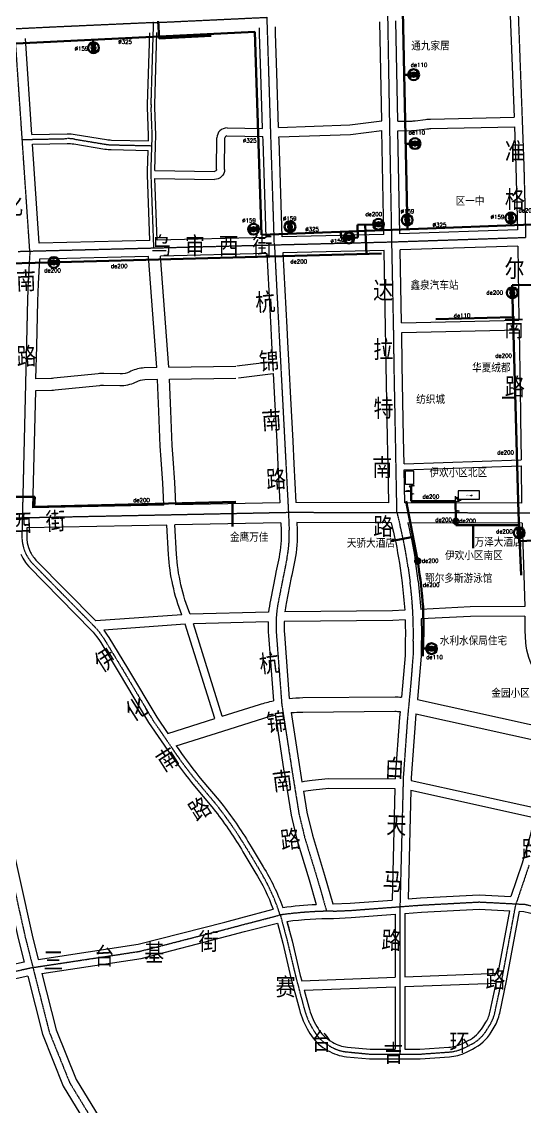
# Model space of a CAD drawing. Header units: millimetres. Extents: x 429861 to 37403537, y 4398138 to 8816131.
# Drawn here: x 439151 to 440408, y 4402513 to 4405225 of the extents above; entities that cross this region are included whole.
import ezdxf

# ---------------------------------------------------------------- set-up
doc = ezdxf.new("R2010")
doc.units = ezdxf.units.MM
doc.linetypes.add('CENTER', pattern=[2, 1.25, -0.25, 0.25, -0.25])
for name, color, linetype in [('中心线', 55, 'CENTER'), ('路名', 21, 'Continuous'), ('路网', 253, 'Continuous')]:
    doc.layers.add(name, color=color, linetype=linetype)
for name, color, linetype, lineweight in [('燃气周边建筑', 211, 'Continuous', 30), ('燃气标注(管)', 111, 'Continuous', 30), ('燃气标注(阀)', 2, 'Continuous', 30), ('燃气管(PE)', 5, 'Continuous', 100), ('燃气管(钢)', 1, 'Continuous', 100), ('燃气阀门(PE)', 6, 'Continuous', 50), ('燃气阀门(钢)', 3, 'Continuous', 50)]:
    doc.layers.add(name, color=color, linetype=linetype, lineweight=lineweight)
doc.styles.add('HZ', font='rs.shx', dxfattribs={"width": 0.8, "bigfont": 'hztxt.shx'})

# ---------------------------------------------------------------- blocks, each defined once
blk = doc.blocks.new('阀门钢')
at = {"layer": '燃气阀门(钢)'}
for p, q in [((-4.9, -2.8), (-4.9, 2.8)), ((-4.9, -2.8), (4.9, 2.8)), ((-4.9, 2.8), (4.9, -2.8)), ((4.9, 2.8), (4.9, -2.8))]:
    blk.add_line(p, q, dxfattribs=at)
for radius in [6.74, 2.47]:
    blk.add_circle((0, 0), radius, dxfattribs=at)
blk = doc.blocks.new('阀门PE')
at = {"layer": '燃气阀门(PE)'}
for p, q in [((-4.9, -2.8), (-4.9, 2.8)), ((-4.9, -2.8), (4.9, 2.8)), ((-4.9, 2.8), (4.9, -2.8)), ((4.9, 2.8), (4.9, -2.8))]:
    blk.add_line(p, q, dxfattribs=at)
for radius in [6.74, 2.47]:
    blk.add_circle((0, 0), radius, dxfattribs=at)

msp = doc.modelspace()

# ---------------------------------------------------------------- linework, layer by layer
for p, q in [((440104.7, 4404051.9), (440124.8, 4404051.9)), ((440107.5, 4404052.7), (440106.1, 4404051.2)), ((440123.7, 4404052.7), (440122.3, 4404051.2)), ((440124.5, 4404069.1), (440123.1, 4404067.7)), ((440123.1, 4404068.4), (440124.6, 4404068.4)), ((440124.5, 4404064.5), (440123.1, 4404063.1)), ((440123.1, 4404063.8), (440124.6, 4404063.8)), ((440123.8, 4404062.9), (440123.8, 4404069.2)), ((440232.6, 4404034.8), (440242, 4404034.8)), ((440234.4, 4404035.6), (440233.2, 4404034.1)), ((440233.8, 4404026.8), (440233.8, 4404039.5)), ((440237.7, 4404032), (440243.2, 4404032)), ((440237.7, 4404026.8), (440243.2, 4404026.7)), ((440241.1, 4404035.6), (440239.8, 4404034.1)), ((440241.1, 4404032.7), (440239.8, 4404031.2)), ((440241.1, 4404027.5), (440239.8, 4404026)), ((440240.5, 4404025.5), (440240.4, 4404033.2))]:
    msp.add_line(p, q)
msp.add_lwpolyline([(440109.3, 4404103.2), (440128.8, 4404103.2), (440128.8, 4404068.4), (440109.3, 4404068.4)], close=True)
at = {"lineweight": 30}
msp.add_lwpolyline([(440240.5, 4404032), (440293.7, 4404032), (440293.7, 4404053.3), (440240.5, 4404053.3)], close=True, dxfattribs=at)
msp.add_spline([(440119, 4404064.7), (440118.6, 4404064.2), (440119.2, 4404063.6), (440118.6, 4404063.2)], degree=3)
at = {"layer": '中心线'}
for p, q in [((440069.9, 4404967.9), (440065, 4405250.8)), ((440389.8, 4405266.7), (440400.6, 4404974.8)), ((439480.1, 4405222.7), (439229.3, 4405211.4)), ((439473.9, 4405017.7), (439480.1, 4405222.7)), ((439480.1, 4405222.7), (439763.5, 4405236)), ((439764.8, 4405194.8), (439763.5, 4405236)), ((439229.3, 4405211.4), (439133.3, 4405206.8)), ((439171.1, 4404651.1), (439133.3, 4405206.8)), ((439768, 4405096.4), (439764.8, 4405194.8)), ((439772.7, 4404948.2), (439768, 4405096.4)), ((439476.7, 4404941.2), (439473.9, 4405010.6)), ((440400.6, 4404974.8), (440404.6, 4404865.7)), ((439773.3, 4404929), (439772.7, 4404948.2)), ((440075.1, 4404674.1), (440069.9, 4404967.9)), ((439152.1, 4404930.6), (439264.2, 4404932.9)), ((439282.4, 4404931.6), (439360.5, 4404918.7)), ((439475.8, 4404915.2), (439476.7, 4404941.2)), ((439781.8, 4404666.7), (439773.3, 4404929)), ((439374.6, 4404917.4), (439475.8, 4404915.2)), ((439473.7, 4404851.3), (439475.8, 4404915.2)), ((440404.6, 4404865.7), (440404.7, 4404863.2)), ((439473.7, 4404850.7), (439473.7, 4404851.3)), ((439474, 4404843.1), (439473.7, 4404850.7)), ((439480.8, 4404659), (439474, 4404843.1)), ((440404.7, 4404863.2), (440409.2, 4404685.3)), ((440075.1, 4404674.1), (439781.8, 4404666.7)), ((440409.2, 4404685.3), (440075.1, 4404674.1)), ((440079.5, 4404460.1), (440075.1, 4404674.1)), ((439171.1, 4404651.1), (439141.8, 4404650.3)), ((439171.1, 4404651.1), (439166.5, 4404570.8)), ((439171.1, 4404651.1), (439166.5, 4404570.8)), ((439480.8, 4404659), (439171.1, 4404651.1)), ((439781.8, 4404666.7), (439480.8, 4404659)), ((439781.8, 4404666.7), (439792.6, 4404460.2)), ((439166.5, 4404570.8), (439165.1, 4404527.3)), ((439166.5, 4404570.8), (439165.1, 4404527.3)), ((439165.1, 4404527.3), (439162.5, 4404415)), ((439165.1, 4404527.3), (439162.5, 4404415)), ((439792.6, 4404460.2), (439794.5, 4404424.1)), ((440080.8, 4404367.1), (440079.5, 4404460.1)), ((439162.5, 4404415), (439160.1, 4404316.9)), ((439162.5, 4404415), (439160.1, 4404316.9)), ((439794.5, 4404424.1), (439797.7, 4404363.3)), ((439797.7, 4404363.3), (439801.9, 4404283.4)), ((440084.3, 4404185.8), (440080.8, 4404367.1)), ((439160, 4404311.6), (439152.2, 4403985)), ((439160, 4404311.6), (439152.2, 4403985)), ((439160.1, 4404316.9), (439160, 4404311.6)), ((439160.1, 4404316.9), (439160, 4404311.6)), ((439801.9, 4404283.4), (439807.5, 4404176.1)), ((440085.6, 4404112.3), (440084.3, 4404185.8)), ((439807.5, 4404176.1), (439810.5, 4404119.1)), ((439810.5, 4404119.1), (439816.8, 4403998.5)), ((440087.8, 4403997.9), (440085.6, 4404112.3)), ((439816.8, 4403998.5), (439522.2, 4403992.5)), ((440087.8, 4403997.9), (439816.8, 4403998.5)), ((439816.8, 4403998.5), (439816.9, 4403997.5)), ((439816.9, 4403997.5), (439818.6, 4403954.8)), ((440419.3, 4403997.2), (440087.8, 4403997.9)), ((440087.8, 4403997.9), (440095.4, 4403967.3)), ((439152.2, 4403985), (439067.4, 4403983.2)), ((439152.2, 4403985), (439151.2, 4403940.3)), ((439522.2, 4403992.5), (439152.2, 4403985)), ((439151.2, 4403940.3), (439151.3, 4403934.7)), ((439151.3, 4403934.7), (439151.5, 4403931)), ((439151.5, 4403931), (439152.8, 4403921.2)), ((439152.8, 4403921.2), (439154.3, 4403914.4)), ((439154.3, 4403914.4), (439156.2, 4403908)), ((439156.2, 4403908), (439157.9, 4403903.2)), ((439157.9, 4403903.2), (439159.5, 4403899.4)), ((439159.5, 4403899.4), (439162.2, 4403893.6)), ((439162.2, 4403893.6), (439163.8, 4403890.8)), ((439163.8, 4403890.8), (439166.1, 4403886.8)), ((439166.1, 4403886.8), (439167.5, 4403884.5)), ((439167.5, 4403884.5), (439169.9, 4403881)), ((439169.9, 4403881), (439172.1, 4403878.1)), ((439172.1, 4403878.1), (439177.4, 4403871.8)), ((439177.4, 4403871.8), (439333.2, 4403713.1)), ((439812.9, 4403883.4), (439805.4, 4403845.7)), ((440115.5, 4403862.3), (440120.5, 4403825.7)), ((439804.2, 4403840.1), (439791.5, 4403775.6)), ((439805.4, 4403845.7), (439804.2, 4403840.1)), ((440120.5, 4403825.7), (440120.6, 4403825)), ((439333.2, 4403713.1), (439338.4, 4403707.2)), ((439338.4, 4403707.2), (439343.8, 4403700.7)), ((439343.8, 4403700.7), (439348.1, 4403695)), ((439348.1, 4403695), (439354.6, 4403685.8)), ((439354.6, 4403685.8), (439358.2, 4403680)), ((439358.2, 4403680), (439404.8, 4403603.5)), ((439786.8, 4403693.2), (439800.2, 4403517.8)), ((440128.6, 4403676.9), (440127.9, 4403640.9)), ((440127.9, 4403640.9), (440121.7, 4403564.2)), ((439404.8, 4403603.5), (439477.7, 4403481)), ((440121.7, 4403564.2), (440114, 4403484.9)), ((439800.2, 4403517.8), (439801, 4403514)), ((439800.8, 4403515.3), (439825.5, 4403355.3)), ((439477.7, 4403481), (439533.1, 4403399.9)), ((440114, 4403484.9), (440103.5, 4403337)), ((439825.5, 4403355.1), (439843, 4403246.3)), ((439591.8, 4403322.6), (439634.8, 4403271.3)), ((440103.5, 4403337), (440095.2, 4403014.8)), ((439634.8, 4403271.3), (439644.3, 4403259)), ((439843, 4403246.3), (439857.3, 4403186.9)), ((439095.7, 4403224.3), (439159.3, 4402938.8)), ((439857.3, 4403186.9), (439888, 4403086.8)), ((439713.6, 4403157.5), (439743.4, 4403107.5)), ((440417.6, 4403117.6), (440385, 4403021)), ((439888, 4403086.8), (439912.1, 4403002.5)), ((440148, 4403017.9), (440293.2, 4403025.7)), ((440293.2, 4403025.7), (440385, 4403021)), ((440349.8, 4402831), (440385, 4403021)), ((440385, 4403021), (440407.3, 4403019.8)), ((440407.3, 4403019.8), (440482, 4403002.1)), ((439702.6, 4402968.9), (439796.1, 4402993.2)), ((439796.5, 4402993.3), (439814.5, 4402925.6)), ((439928.8, 4403002.8), (439972.4, 4403004.6)), ((439972.4, 4403004.6), (440148, 4403017.9)), ((440095.2, 4403014.8), (440095.2, 4402645.6)), ((439662.1, 4402958.1), (439702.6, 4402968.9)), ((439159.3, 4402938.8), (439178.8, 4402861.6)), ((439445.4, 4402902.4), (439662.1, 4402958.1)), ((439814.5, 4402925.6), (439834.9, 4402839.4)), ((439178.8, 4402862), (439445.4, 4402902.4)), ((439178.8, 4402861.6), (438758.4, 4402768.9)), ((439178.8, 4402861.6), (439219.6, 4402700.5)), ((439834.9, 4402839.4), (439855.8, 4402760.1)), ((440332.6, 4402750.4), (440349.8, 4402831)), ((439219.6, 4402700.5), (439270.6, 4402574)), ((439877.4, 4402708.6), (439880.7, 4402703.1)), ((440312.6, 4402706.7), (440320.4, 4402719.5)), ((439914.9, 4402668.7), (439920.9, 4402665)), ((440254.9, 4402660.7), (440271.1, 4402668.7)), ((439963.1, 4402651.1), (440020.1, 4402645.6)), ((440020.1, 4402645.6), (440145.6, 4402645.6)), ((440145.6, 4402645.6), (440218, 4402650.8)), ((439270.6, 4402574), (439365, 4402418.8))]:
    msp.add_line(p, q, dxfattribs=at)
for centre, radius, start, end in [((439573.8, 4405014.7), 100, 178.2587, 182.3218), ((439266.2, 4404832.9), 100, 80.6638, 91.1436), ((439376.8, 4405017.4), 100, 260.6638, 268.752), ((439518.9, 4403942.7), 300, 348.6042, 2.3196), ((439124.7, 4403727), 1000, 7.7751, 13.9051), ((439128.8, 4403696.6), 1000, 358.8719, 7.3772), ((440085.8, 4403717.4), 300, 168.819, 184.6328), ((440346.3, 4403955.7), 985, 214.3537, 220.0017), ((438842, 4402637.3), 1015, 30.8283, 37.7714), ((439305.6, 4402836.3), 515, 17.7422, 31.7819), ((439934.8, 4401991), 1011.8, 90.3385, 97.8787), ((440049.2, 4402811.1), 200, 194.7607, 210.8), ((440234.8, 4402771.3), 100, 328.8452, 347.9412), ((439966.6, 4402754.3), 100, 210.8, 238.8582), ((440227, 4402758.4), 100, 296.1309, 328.8452), ((439972.6, 4402750.6), 100, 238.8582, 264.526), ((440210.9, 4402750.5), 100, 274.0755, 296.1309)]:
    msp.add_arc(centre, radius, start, end, dxfattribs=at)
at = {"layer": '燃气管(PE)'}
for p, q in [((440113, 4404743), (440100.8, 4405328.8)), ((439493.9, 4405183), (439491.9, 4405226.1)), ((439493.9, 4405183), (439623.7, 4405189.4)), ((440115.9, 4405092.3), (440105.7, 4405092.1)), ((440119.5, 4404920.2), (440109.3, 4404920)), ((439988.9, 4404717.3), (440028.1, 4404718.5)), ((439990.4, 4404685.6), (439988.9, 4404717.3)), ((440008.5, 4404717.9), (440012.1, 4404644.5)), ((440372.7, 4404721.4), (440372.9, 4404716.2)), ((439981.3, 4404685.2), (439990.4, 4404685.6)), ((439217.5, 4404623.3), (439082.5, 4404619.7)), ((439244.4, 4404624), (440049.6, 4404645.6)), ((440375.3, 4404566.7), (440434.9, 4404567.8)), ((440375.3, 4404566.7), (440375.5, 4404561.3)), ((440376.2, 4404534.3), (440390.9, 4403997.9)), ((440184.8, 4404481.4), (440377.5, 4404486.7)), ((440350.3, 4404284.9), (440383, 4404285.8)), ((440123.1, 4404063.8), (440119, 4404063.8)), ((440123.1, 4404063.8), (440122.9, 4404027.4)), ((439183.3, 4404038), (439121.8, 4404038)), ((439183.3, 4404038), (439182.1, 4404013)), ((439182.1, 4404013), (439685.7, 4404025.5)), ((439677, 4403963.9), (439677, 4404025.3)), ((440111.1, 4404027.4), (440138.4, 4403883.9)), ((440233.8, 4404026.8), (440122.9, 4404027.4)), ((440234.5, 4403983.7), (440233.8, 4404026.8)), ((440390.9, 4403997.9), (440392.6, 4403961.6)), ((440234.8, 4403967.4), (440234.7, 4403970.2)), ((440234.8, 4403967.4), (440392.3, 4403967.4)), ((440278.1, 4403909.8), (440278, 4403967.4)), ((440072.1, 4403927.2), (440127.9, 4403937.7)), ((440393.8, 4403934.7), (440397.9, 4403842.5)), ((440449.1, 4403929.4), (440394.1, 4403926.9)), ((440152.9, 4403763.3), (440154.2, 4403704.3)), ((440154.2, 4403704.3), (440152.1, 4403640.2)), ((440160.6, 4403659.1), (440152.7, 4403659.3))]:
    msp.add_line(p, q, dxfattribs=at)
msp.add_arc((438862.1, 4403669.5), 1294.2, 4.1591, 8.9476, dxfattribs=at)
at = {"layer": '燃气管(钢)'}
for p, q in [((438740.7, 4405151.6), (439732.5, 4405199.6)), ((439732.5, 4405199.6), (439749.8, 4404692.6)), ((439329.4, 4405173.4), (439329.1, 4405180.1)), ((439743.1, 4404707.1), (439749.3, 4404707.3)), ((439749.8, 4404692.6), (440447.3, 4404719.1)), ((440113.9, 4404716.1), (440114.3, 4404706.4)), ((439821.2, 4404699.2), (439821.4, 4404695.3)), ((439948.3, 4404684), (439947.5, 4404700.1)), ((439954.3, 4404684.2), (439948.3, 4404684))]:
    msp.add_line(p, q, dxfattribs=at)
at = {"layer": '路网', "ltscale": 2, "const_width": 0.00001}
for points in [[(439784.3, 4405212), (440045.4, 4405224.8)], [(439470.3, 4405197.2), (439230.4, 4405186.4), (439160, 4405183)], [(439488.4, 4405198.1), (439744.3, 4405210)]]:
    msp.add_lwpolyline(points, dxfattribs=at)
at = {"layer": '路网'}
for points in [[(440049.8, 4404977.4), (440045.4, 4405224.8)], [(440089.8, 4404976.2), (440085.4, 4405226.8)], [(440370.8, 4405240.8), (440380.2, 4404986.4)], [(439792.3, 4404961), (439788, 4405097), (439784.8, 4405195.4), (439784.3, 4405212)], [(439176.3, 4404943.1), (439160, 4405183)], [(439792.3, 4404961), (439970.1, 4404967.4), (440049.8, 4404977.4)], [(439663.5, 4404959.5), (439752.4, 4404958.5)], [(439793.1, 4404937), (439972, 4404943.5), (440050.2, 4404953.3)], [(440054.7, 4404693.6), (440050.2, 4404953.3)], [(440094.7, 4404694.8), (440090.2, 4404952.2)], [(440381.1, 4404962.4), (440384.7, 4404865.1), (440384.7, 4404862.7)], [(439194.7, 4404671.7), (439177.9, 4404919.1)], [(439637.3, 4404855.9), (439638.2, 4404934.8)], [(439657.3, 4404855.7), (439658.2, 4404934.5)], [(439663.2, 4404939.5), (439753, 4404938.5)], [(439761.1, 4404686.1), (439753.4, 4404928.4), (439753, 4404938.5)], [(439801.1, 4404687.2), (439793.3, 4404929.6), (439793.1, 4404937)], [(439465, 4404842.8), (439464.7, 4404850.7), (439464.7, 4404851.6), (439466.4, 4404903.4)], [(439482.8, 4404853), (439484.8, 4404914.9)], [(439471.1, 4404678.7), (439465, 4404842.8)], [(439482.8, 4404853), (439632.3, 4404851)], [(440384.7, 4404862.7), (440388.7, 4404704.6)], [(439483.3, 4404833), (439632, 4404831)], [(439489.1, 4404679.2), (439483.3, 4404833)], [(440388.7, 4404704.6), (440094.7, 4404694.8)], [(439471.1, 4404678.7), (439194.7, 4404671.7)], [(439761.1, 4404686.1), (439489.1, 4404679.2)], [(440054.7, 4404693.6), (439801.1, 4404687.2)], [(440055.5, 4404653.6), (439802.8, 4404647.2)], [(439802.8, 4404647.2), (439812.6, 4404461.2), (439814.5, 4404425.2), (439817.7, 4404364.3)], [(440059.5, 4404459.7), (440055.5, 4404653.6)], [(440389.5, 4404664.6), (440095.5, 4404654.8)], [(440099.2, 4404472.6), (440095.5, 4404654.8)], [(440389.5, 4404664.6), (440392.4, 4404479.3)], [(439195, 4404631.7), (439191.5, 4404569.7), (439190.1, 4404526.6), (439187.4, 4404414.4), (439185.5, 4404332.6)], [(439467.3, 4404638.6), (439195, 4404631.7)], [(439488.5, 4404361.3), (439467.3, 4404638.6)], [(439762.8, 4404646.2), (439497.4, 4404639.4)], [(439518.5, 4404362.2), (439497.4, 4404639.4)], [(439762.8, 4404646.2), (439772.6, 4404459.1), (439774.5, 4404423.1), (439777, 4404375.9)], [(440065.6, 4404111.9), (440064.3, 4404185.4), (440060.8, 4404366.8), (440059.5, 4404459.8)], [(440099.2, 4404472.6), (440392.4, 4404479.3)], [(440099.6, 4404448.6), (440392.8, 4404455.3)], [(440105.5, 4404120.4), (440104.3, 4404186.1), (440100.8, 4404367.4), (440099.6, 4404448.6)], [(440392.8, 4404455.3), (440396.1, 4404248.8), (440396.3, 4404234.3)], [(439688.3, 4404365), (439777, 4404375.9)], [(439518.5, 4404362.2), (439685.1, 4404364.8)], [(439817.7, 4404364.3), (439821.8, 4404284.5), (439827.5, 4404177.1), (439830.5, 4404120.1), (439835.6, 4404023.5)], [(439505.9, 4404017.2), (439504.9, 4404037), (439503.2, 4404071.9), (439499.1, 4404131.1), (439496.2, 4404164.6), (439493.1, 4404251.5), (439490.2, 4404331.4)], [(439520.1, 4404332.3), (439685.5, 4404334.8)], [(439535.9, 4404017.8), (439534.9, 4404038.5), (439533.2, 4404073.6), (439529, 4404133.5), (439526.2, 4404166.4), (439523, 4404252.6), (439520.1, 4404332.3)], [(439691.9, 4404335.2), (439778.6, 4404345.8)], [(439778.6, 4404345.8), (439781.9, 4404282.4), (439787.5, 4404175), (439790.5, 4404118), (439795.5, 4404023.1)], [(439184.8, 4404302.6), (439177.8, 4404010.5)], [(440396.3, 4404234.3), (440397.6, 4404130.3)], [(440067.3, 4404022.9), (440065.6, 4404111.9)], [(440105.5, 4404120.4), (440397.6, 4404130.3)], [(440105.8, 4404105.4), (440397.8, 4404115.3)], [(440107.3, 4404022.8), (440105.8, 4404105.4)], [(440397.8, 4404115.3), (440399, 4404022.2)], [(439795.5, 4404023.1), (439535.9, 4404017.8)], [(440067.3, 4404022.9), (439835.6, 4404023.5)], [(439505.9, 4404017.2), (439177.8, 4404010.5)], [(440399, 4404022.2), (440107.3, 4404022.8)], [(439797.9, 4403973.1), (439533.4, 4403967.7)], [(440073.4, 4403972.9), (439837.9, 4403973.5)], [(440400.1, 4403972.2), (440114.6, 4403972.8)], [(440400.1, 4403972.2), (440407, 4403763.6)], [(439163.6, 4403960.2), (439163.2, 4403940.2), (439163.3, 4403935.2), (439163.5, 4403932.2), (439164.7, 4403923.3), (439166, 4403917.4), (439167.6, 4403911.7), (439169.1, 4403907.5), (439170.5, 4403904.3), (439172.9, 4403899), (439174.2, 4403896.6), (439176.3, 4403893), (439177.5, 4403891.1), (439179.7, 4403888), (439181.5, 4403885.6), (439186.3, 4403879.9), (439335.6, 4403727.8)], [(439513.4, 4403967.3), (439163.6, 4403960.2)], [(440107.1, 4403754.6), (440077, 4403753), (439807.7, 4403750.2)], [(440407, 4403763.6), (440270.8, 4403763.3), (440147.1, 4403756.7)], [(439550.4, 4403743.2), (439335.6, 4403727.8)], [(439767.4, 4403749.5), (439571.4, 4403744.4)], [(439765.9, 4403725.5), (439579.9, 4403720.6)], [(440108.2, 4403730.6), (440077.7, 4403729), (439805.9, 4403726.2)], [(440407.3, 4403739.6), (440271.4, 4403739.3), (440148.2, 4403732.7)], [(439559.2, 4403719.8), (439355.5, 4403705.2)], [(439355.5, 4403705.2), (439357.8, 4403702.1), (439364.5, 4403692.4), (439368.4, 4403686.4), (439415.1, 4403609.6), (439487.8, 4403487.4), (439515.5, 4403447)], [(439632.6, 4403483.9), (439559.2, 4403719.8)], [(439651.7, 4403489.9), (439579.9, 4403720.6)], [(440138.7, 4403531.7), (440553.4, 4403439.8)], [(439515.5, 4403447), (439632.6, 4403483.9)], [(439784.1, 4403492.5), (439805.7, 4403352.2)], [(439823.6, 4403498.7), (439845.2, 4403358.3)], [(440095.6, 4403501.6), (440094.1, 4403486.6), (440083.5, 4403338), (440083.4, 4403333.6)], [(440135.2, 4403495.6), (440134, 4403483.2), (440123.5, 4403336), (440123.3, 4403329.3)], [(440135.2, 4403495.6), (440530.4, 4403408.1)], [(439536.7, 4403415.9), (439652.9, 4403452.5)], [(439805.8, 4403351.9), (439823.4, 4403242.4), (439838, 4403181.6), (439868.8, 4403081.2), (439886.4, 4403019.6)], [(439845.2, 4403358.3), (439850.4, 4403326.2)], [(440123.3, 4403329.3), (440441.1, 4403259)], [(439854.2, 4403302.5), (439862.7, 4403250.3), (439876.6, 4403192.2), (439907.2, 4403092.5), (439927.7, 4403020.8)], [(440082.8, 4403309.6), (440075.6, 4403030.5)], [(440122.7, 4403304.8), (440115.7, 4403033.5)], [(440122.7, 4403304.8), (440433.6, 4403236.1)], [(439079.7, 4403213.6), (439141.8, 4402934.7), (439156.8, 4402875.2)], [(439113.3, 4403228.2), (439176.8, 4402943), (439192.2, 4402882.2)], [(440115.7, 4403033.5), (440146.8, 4403035.9), (440293.2, 4403043.7), (440372.3, 4403039.6)], [(439192.2, 4402882.2), (439441.8, 4402920.1), (439657.6, 4402975.5), (439698, 4402986.3), (439778.7, 4403007.3)], [(440083.2, 4402995), (440083.2, 4402837.7)], [(440107.2, 4402996.8), (440149.2, 4402999.9), (440293.3, 4403007.7), (440369.6, 4403003.7)], [(440107.2, 4402996.8), (440107.2, 4402838.6)], [(440340.6, 4402847.4), (440369.6, 4403003.7)], [(440393.8, 4403002.5), (440404.7, 4403001.9), (440475.2, 4402985.2), (440677.1, 4402865.9)], [(439201.1, 4402847.1), (439449, 4402884.8), (439666.7, 4402940.7), (439707.2, 4402951.5), (439789.7, 4402973)], [(439156.8, 4402875.2), (438774.1, 4402790.8)], [(439165.7, 4402840.3), (438781.5, 4402755.5)], [(439850, 4402829), (440083.2, 4402837.7)], [(440107.2, 4402838.6), (440340.6, 4402847.4)], [(439856.3, 4402805.3), (440083.2, 4402813.7)], [(440083.2, 4402813.7), (440083.2, 4402657.6)], [(440107.2, 4402814.6), (440335.9, 4402823.2)], [(440107.2, 4402814.6), (440107.2, 4402657.6)]]:
    msp.add_lwpolyline(points, dxfattribs=at)
for points in [[(439467.2, 4404927.4), (439467.7, 4404941.2), (439464.9, 4405010.3, -0.017731), (439464.9, 4405018), (439470.3, 4405197.2)], [(439484.8, 4404914.9), (439485.7, 4404941.2), (439482.9, 4405011, -0.017731), (439482.9, 4405017.5), (439488.4, 4405198.1)], [(439752.4, 4404958.5), (439748, 4405095.7), (439744.8, 4405194.2, -0.00024), (439744.8, 4405194.2), (439744.3, 4405210)], [(440089.8, 4404976.2), (440123.2, 4404976.8, 0.027975), (440133.1, 4404977.6), (440159.3, 4404981, -0.027288), (440171.5, 4404981.9), (440380.2, 4404986.4)], [(439663.5, 4404959.5, 0.414355), (439638.2, 4404934.8, 0.414355)], [(440090.2, 4404952.2), (440123.7, 4404952.8, 0.027986), (440136.2, 4404953.8), (440162.4, 4404957.2, -0.027288), (440172, 4404957.9), (440381.1, 4404962.4)], [(439176.3, 4404943.1), (439264, 4404944.9, -0.045758), (439284.4, 4404943.4), (439362.5, 4404930.6, 0.035306), (439374.8, 4404929.4), (439467.2, 4404927.4)], [(439177.9, 4404919.1), (439264.4, 4404920.9, -0.045758), (439280.5, 4404919.7), (439358.6, 4404906.9, 0.035306), (439374.3, 4404905.4), (439466.4, 4404903.4)], [(439663.2, 4404939.5, 0.414355), (439658.2, 4404934.5, 0.414355)], [(439657.3, 4404855.7, -0.414967), (439632, 4404831, -0.414967)], [(439637.3, 4404855.9, -0.414967), (439632.3, 4404851, -0.414967)], [(439488.5, 4404361.3), (439456.4, 4404359.9, 0.100762), (439423.5, 4404351.7), (439421.1, 4404350.5, -0.117325), (439396.2, 4404345.1), (439355.8, 4404346, 0.030573), (439341.8, 4404345.4), (439231.1, 4404334.2, -0.018229), (439224.9, 4404333.8), (439185.5, 4404332.6)], [(439490.2, 4404331.4), (439457.8, 4404329.9, 0.100762), (439436.5, 4404324.6), (439434, 4404323.4, -0.117325), (439395.6, 4404315.1), (439355.2, 4404316, 0.030573), (439344.8, 4404315.6), (439234.1, 4404304.3, -0.018229), (439225.7, 4404303.8), (439184.8, 4404302.6)], [(439797.9, 4403973.1), (439798.6, 4403954, -0.059916), (439793.3, 4403887.4), (439785.7, 4403849.7), (439784.6, 4403844)], [(439837.9, 4403973.5), (439838.6, 4403955.6, -0.059916), (439832.6, 4403879.5), (439825, 4403841.8), (439823.9, 4403836.2)], [(440073.4, 4403972.9), (440075.9, 4403962.5, -0.026753), (440095.7, 4403859.5), (440100.6, 4403823.1), (440100.7, 4403822.4, -0.01739), (440107.1, 4403754.6)], [(440114.6, 4403972.8), (440114.8, 4403972.1, -0.026753), (440135.3, 4403865), (440140.3, 4403828.3), (440140.4, 4403827.5, -0.01745), (440147.1, 4403756.7)], [(439550.4, 4403743.2, -0.075013), (439517, 4403893.7), (439513.4, 4403967.3)], [(439571.4, 4403744.4, -0.078167), (439537, 4403894.9), (439533.4, 4403967.7)], [(439148.5, 4403894.6), (439151.5, 4403888.2), (439153.3, 4403884.9), (439155.9, 4403880.5), (439157.5, 4403877.9), (439160.2, 4403874), (439162.7, 4403870.6), (439168.6, 4403863.7), (439324.5, 4403704.9), (439329.3, 4403699.5), (439334.4, 4403693.2), (439338.4, 4403688), (439344.6, 4403679.1), (439348, 4403673.7), (439394.5, 4403597.3), (439467.6, 4403474.5), (439523.2, 4403393.1, 0.024649), (439582.6, 4403314.8), (439625.4, 4403263.8), (439634.8, 4403251.7, -0.030305), (439703.3, 4403151.3), (439733.1, 4403101.3, -0.052051), (439778.7, 4403007.3, -0.051257)], [(439784.6, 4403844), (439771.9, 4403779.5, 0.023702), (439767.4, 4403749.5, 0.023702)], [(439823.9, 4403836.2), (439811.1, 4403771.7, 0.019464), (439807.7, 4403750.2, 0.019464)], [(439765.9, 4403725.5, 0.026443), (439766.8, 4403691.6), (439779.3, 4403528.3)], [(439805.9, 4403726.2, 0.028076), (439806.7, 4403694.8), (439819, 4403534.4)], [(440108.2, 4403730.6, -0.013601), (440108.6, 4403677.3), (440107.9, 4403641.9), (440101.8, 4403566), (440099, 4403537.4)], [(440148.2, 4403732.7, -0.013781), (440148.6, 4403676.5), (440147.9, 4403639.9), (440141.7, 4403562.4), (440138.7, 4403531.7)], [(440407.3, 4403739.6), (440406.8, 4403703), (440409, 4403674, 0.117244), (440432, 4403603.2), (440446.2, 4403583.6), (440472.1, 4403560.4), (440508.4, 4403540.7), (440591.4, 4403492.3)], [(439819, 4403534.4, -0.022737), (439852.4, 4403536.2), (440083.1, 4403538.1, -0.007497), (440099, 4403537.4, -0.007497)], [(439651.7, 4403489.9), (439744.9, 4403519.2, -0.02421), (439779.3, 4403528.3)], [(439652.9, 4403452.5), (439755.7, 4403484.9, -0.022141), (439784.1, 4403492.5, -0.022141)], [(439823.6, 4403498.7, -0.021935), (439852.7, 4403500.2), (440082.8, 4403502.1, -0.006445), (440095.6, 4403501.6, -0.006445)], [(439536.7, 4403415.9), (439543, 4403406.7, 0.024649), (439600.9, 4403330.3), (439644.1, 4403278.8), (439653.8, 4403266.4, -0.030304), (439723.9, 4403163.6), (439753.6, 4403113.8, -0.053584), (439802.4, 4403012.2)], [(439850.4, 4403326.2, -0.017903), (439876.1, 4403329.9), (439916.4, 4403334.3), (440083.4, 4403333.6)], [(439854.2, 4403302.5, -0.018265), (439878.7, 4403306.1), (439917.6, 4403310.3), (440082.8, 4403309.6)], [(440433.6, 4403236.1), (440426.4, 4403214.2, -0.003818), (440400.4, 4403123), (440372.3, 4403039.6)], [(439802.4, 4403012.2, -0.020494), (439886.4, 4403019.6)], [(439927.7, 4403020.8, -0.000163), (439928.4, 4403020.8), (439971.3, 4403022.6), (440075.6, 4403030.5)], [(439789.5, 4402972.9), (439802.9, 4402922.6), (439823.2, 4402836.5), (439844.2, 4402757, 0.070099), (439867.1, 4402702.5), (439870.4, 4402696.9, 0.123042), (439908.7, 4402658.4), (439914.7, 4402654.8, 0.112468), (439962, 4402639.1), (440019.5, 4402633.6), (440146, 4402633.6), (440218.8, 4402638.8, 0.096533), (440260.2, 4402650), (440276.4, 4402657.9, 0.143721), (440322.9, 4402700.5), (440330.7, 4402713.3, 0.083515), (440344.3, 4402747.9), (440361.6, 4402828.7), (440393.8, 4403002.5)], [(439813.1, 4402977.3, -0.029298), (439929.3, 4402984.8), (439973.5, 4402986.7), (440083.2, 4402995)], [(439813.1, 4402977.3), (439826.2, 4402928.5), (439846.5, 4402842.3), (439850, 4402829, 0.070099)], [(439813.4, 4402977.3, -0.010676), (439818.9, 4402955.5, -0.081797)], [(439165.7, 4402840.3), (439202.4, 4402695), (439254.4, 4402565.9), (439349.4, 4402409.7, -0.031298), (439366, 4402374.7, -0.023435), (439375.6, 4402347.2), (439411.5, 4402181.3), (439442.1, 4402034.1)], [(439201.1, 4402847.1), (439236.7, 4402706.1), (439286.7, 4402582.1), (439380.5, 4402427.8, -0.03185), (439399.5, 4402388, -0.024413), (439410.5, 4402356.1), (439446.7, 4402188.8), (439487.6, 4401992.2)], [(439856.3, 4402805.3), (439867.4, 4402763.2, 0.070099), (439887.7, 4402714.8), (439891, 4402709.2, 0.123042), (439921.1, 4402678.9), (439927.1, 4402675.3, 0.112468), (439964.2, 4402663), (440020.7, 4402657.6), (440083.2, 4402657.6)], [(440107.2, 4402657.6), (440145.2, 4402657.6), (440217.1, 4402662.7, 0.096533), (440249.6, 4402671.5), (440265.8, 4402679.4, 0.143721), (440302.4, 4402712.9), (440310.1, 4402725.8, 0.083515), (440320.9, 4402752.9), (440335.9, 4402823.2)]]:
    msp.add_lwpolyline(points, format="xyb", dxfattribs=at)

# ---------------------------------------------------------------- block references
at = {"layer": '燃气阀门(PE)'}
for p, xscale, yscale, zscale, rotation in [((440129.4, 4405092.6), 1.999999999944258, 1.999999999944258, 1.999999999944258, 181.1871367566034), ((440132.9, 4404920.5), 1.999999999944258, 1.999999999944258, 1.999999999944258, 181.1871367566034), ((440041.6, 4404718.9), 2.000000000017497, 2.000000000017497, 2.000000000017497, 181.7839938013664), ((439231, 4404623.6), 2.000000000004248, 2.000000000004248, 2.000000000004248, 1.536001970674217), ((440375.8, 4404547.8), 1.999999999823306, 1.999999999823306, 1.999999999823306, 271.572911516085), ((440393.2, 4403948.1), 2.000000000396231, 2.000000000396231, 2.000000000396231, 272.5825597614189), ((440174.1, 4403658.6), 2.00000000006266, 2.00000000006266, 2.00000000006266, 178.1519533803377)]:
    msp.add_blockref('阀门PE', p, dxfattribs=dict(at, xscale=xscale, yscale=yscale, zscale=zscale, rotation=rotation))
for p, rotation in [((440234.8, 4403976.9), 90), ((440139.8, 4403877.4), 99.08280044606958)]:
    msp.add_blockref('阀门PE', p, dxfattribs=dict(at, rotation=rotation))
at = {"layer": '燃气阀门(钢)'}
for p, xscale, yscale, zscale, rotation in [((439330.1, 4405159.9), 2.000000000091466, 2.000000000091466, 2.000000000091466, 92.76822044230819), ((440113.4, 4404729.5), 2.000000000292902, 2.000000000292902, 2.000000000292902, 272.1707546758119), ((440372.2, 4404734.9), 2.000000000292902, 2.000000000292902, 2.000000000292902, 272.1707546758119), ((439729.7, 4404706.6), 2.000000000011233, 2.000000000011233, 2.000000000011233, 1.961642090481574), ((439820.7, 4404712.7), 2.000000000292902, 2.000000000292902, 2.000000000292902, 272.1707546758119), ((439967.8, 4404684.6), 1.999999999989007, 1.999999999989007, 1.999999999989007, 2.549501975545332)]:
    msp.add_blockref('阀门钢', p, dxfattribs=dict(at, xscale=xscale, yscale=yscale, zscale=zscale, rotation=rotation))

# ---------------------------------------------------------------- texts
at = {"layer": '燃气周边建筑', "style": 'HZ'}
for s, p in [('通九家居', (440123.5, 4405153.4)), ('区一中', (440234.3, 4404765.6)), ('鑫泉汽车站', (440121.6, 4404555.4)), ('华夏绒都', (440275.3, 4404349.1)), ('纺织城', (440135.7, 4404270)), ('伊欢小区北区', (440169.1, 4404087.1)), ('金鹰万佳', (439670.8, 4403925.8)), ('天骄大酒店', (439962.7, 4403911)), ('万泽大酒店', (440281.6, 4403913.5)), ('伊欢小区南区', (440207.8, 4403880)), ('鄂尔多斯游泳馆', (440158.1, 4403823)), ('水利水保局住宅', (440194.8, 4403666.8)), ('金园小区', (440323.6, 4403536.2))]:
    msp.add_text(s, height=20, dxfattribs=at).set_placement(p)
at = {"layer": '燃气标注(管)', "style": 'HZ'}
for s, height, p in [('%%C325', 10, (439391.8, 4405169.8)), ('%%C325', 10, (439702.9, 4404923)), ('%%C325', 10, (439858.6, 4404701.5)), ('%%C325', 10, (440176.9, 4404712.5)), ('de200', 10, (439373.4, 4404609.6)), ('de200', 10, (439821.7, 4404620.9)), ('de110', 10, (440229.6, 4404485.8)), ('de200', 10, (440333.4, 4404385.6)), ('de200', 10, (440338.3, 4404143.8)), ('26.9m', 2, (440111.3, 4404052.1)), ('4.6m', 2, (440124.4, 4404064.9)), ('de200', 10, (439429.2, 4404024.6)), ('36m', 2, (440123.9, 4404044.3)), ('de200', 10, (440151.9, 4404033.4)), ('78m', 2, (440181.7, 4404028)), ('6.0m', 2, (440234.3, 4404035.2)), ('5.2m', 2, (440241.1, 4404028.3)), ('伊欢北区1#楼', 2, (440260.6, 4404040.4)), ('32.5m', 2, (440234.8, 4404001.6)), ('de200', 10, (440243.5, 4403972.9)), ('de200', 10, (440152.4, 4403812.7))]:
    msp.add_text(s, height=height, dxfattribs=at).set_placement(p)
at = {"layer": '燃气标注(阀)', "style": 'HZ'}
for s, p in [('%%C159', (439282.8, 4405152.8)), ('de110', (440122.1, 4405112)), ('de110', (440116.7, 4404943.2)), ('%%C159', (440096.8, 4404746.1)), ('de200', (440391.5, 4404748.5)), ('%%C159', (439701.2, 4404723.3)), ('%%C159', (439803, 4404728.3)), ('de200', (440009.1, 4404739.1)), ('%%C159', (440321.7, 4404732.2)), ('%%C159', (439921.7, 4404672)), ('de200', (439207, 4404598.6)), ('de200', (440311.2, 4404543.2)), ('de200', (440183.5, 4403975.6)), ('de200', (440335.3, 4403946.4)), ('de200', (440149.9, 4403873.3)), ('de110', (440160.7, 4403632.5))]:
    msp.add_text(s, height=10, dxfattribs=at).set_placement(p)
at = {"layer": '路名', "style": 'HZ'}
for s, p in [('准', (440357.2, 4404874.5)), ('格', (440357.2, 4404754.6)), ('乌 审 西 街', (439474, 4404638.5)), ('尔', (440356.5, 4404581.8)), ('达', (440028.3, 4404526.8)), ('南', (440355, 4404433.6)), ('拉', (440028.7, 4404379.5)), ('路', (440357.2, 4404286.3)), ('特', (440029.1, 4404232.7)), ('南', (440026.2, 4404084.6)), ('路', (440028.3, 4403937.3)), ('路', (440398.7, 4403130.1)), ('街', (439592.6, 4402900.7)), ('台', (439332.2, 4402864)), ('基', (439456.8, 4402872.5)), ('三', (439204.8, 4402852.7)), ('路', (440308.6, 4402806.2, -7.9)), ('赛', (439784.5, 4402786.8, -7.9)), ('台', (439874.3, 4402650.7, -7.9)), ('环', (440219, 4402647.8, -7.9)), ('吉', (440053.9, 4402621.8, -7.9))]:
    msp.add_text(s, height=50, dxfattribs=at).set_placement(p)
for s, rotation, p in [('化', 2.208, (439104.6, 4404737.7)), ('南', 2.208, (439137.6, 4404550.2)), ('杭', 3.6357, (439735.6, 4404496.4)), ('路', 2.208, (439138.9, 4404361.7)), ('锦', 3.6357, (439745, 4404349)), ('南', 3.6357, (439751.2, 4404200.9)), ('路', 3.6357, (439762.7, 4404054.1)), ('纺 织 西 街', 2.8439, (438959.3, 4403936.9)), ('伊', 32.4782, (439352.5, 4403594.5)), ('杭', 6.9906, (439747.3, 4403592.7)), ('化', 32.4782, (439430, 4403471.9)), ('锦', 6.9906, (439765.2, 4403446)), ('南', 32.4782, (439507.8, 4403345.8)), ('白', 357.7068, (440055.7, 4403334.5)), ('南', 6.9906, (439780.1, 4403298.6)), ('路', 32.4782, (439588.7, 4403222.7)), ('天', 357.7068, (440060.4, 4403192.4)), ('路', 6.9906, (439800.1, 4403152.7)), ('马', 357.7068, (440050.8, 4403051.7)), ('路', 357.7068, (440048.1, 4402904.4))]:
    msp.add_text(s, height=50, rotation=rotation, dxfattribs=at).set_placement(p)

doc.saveas('drawing.dxf')
